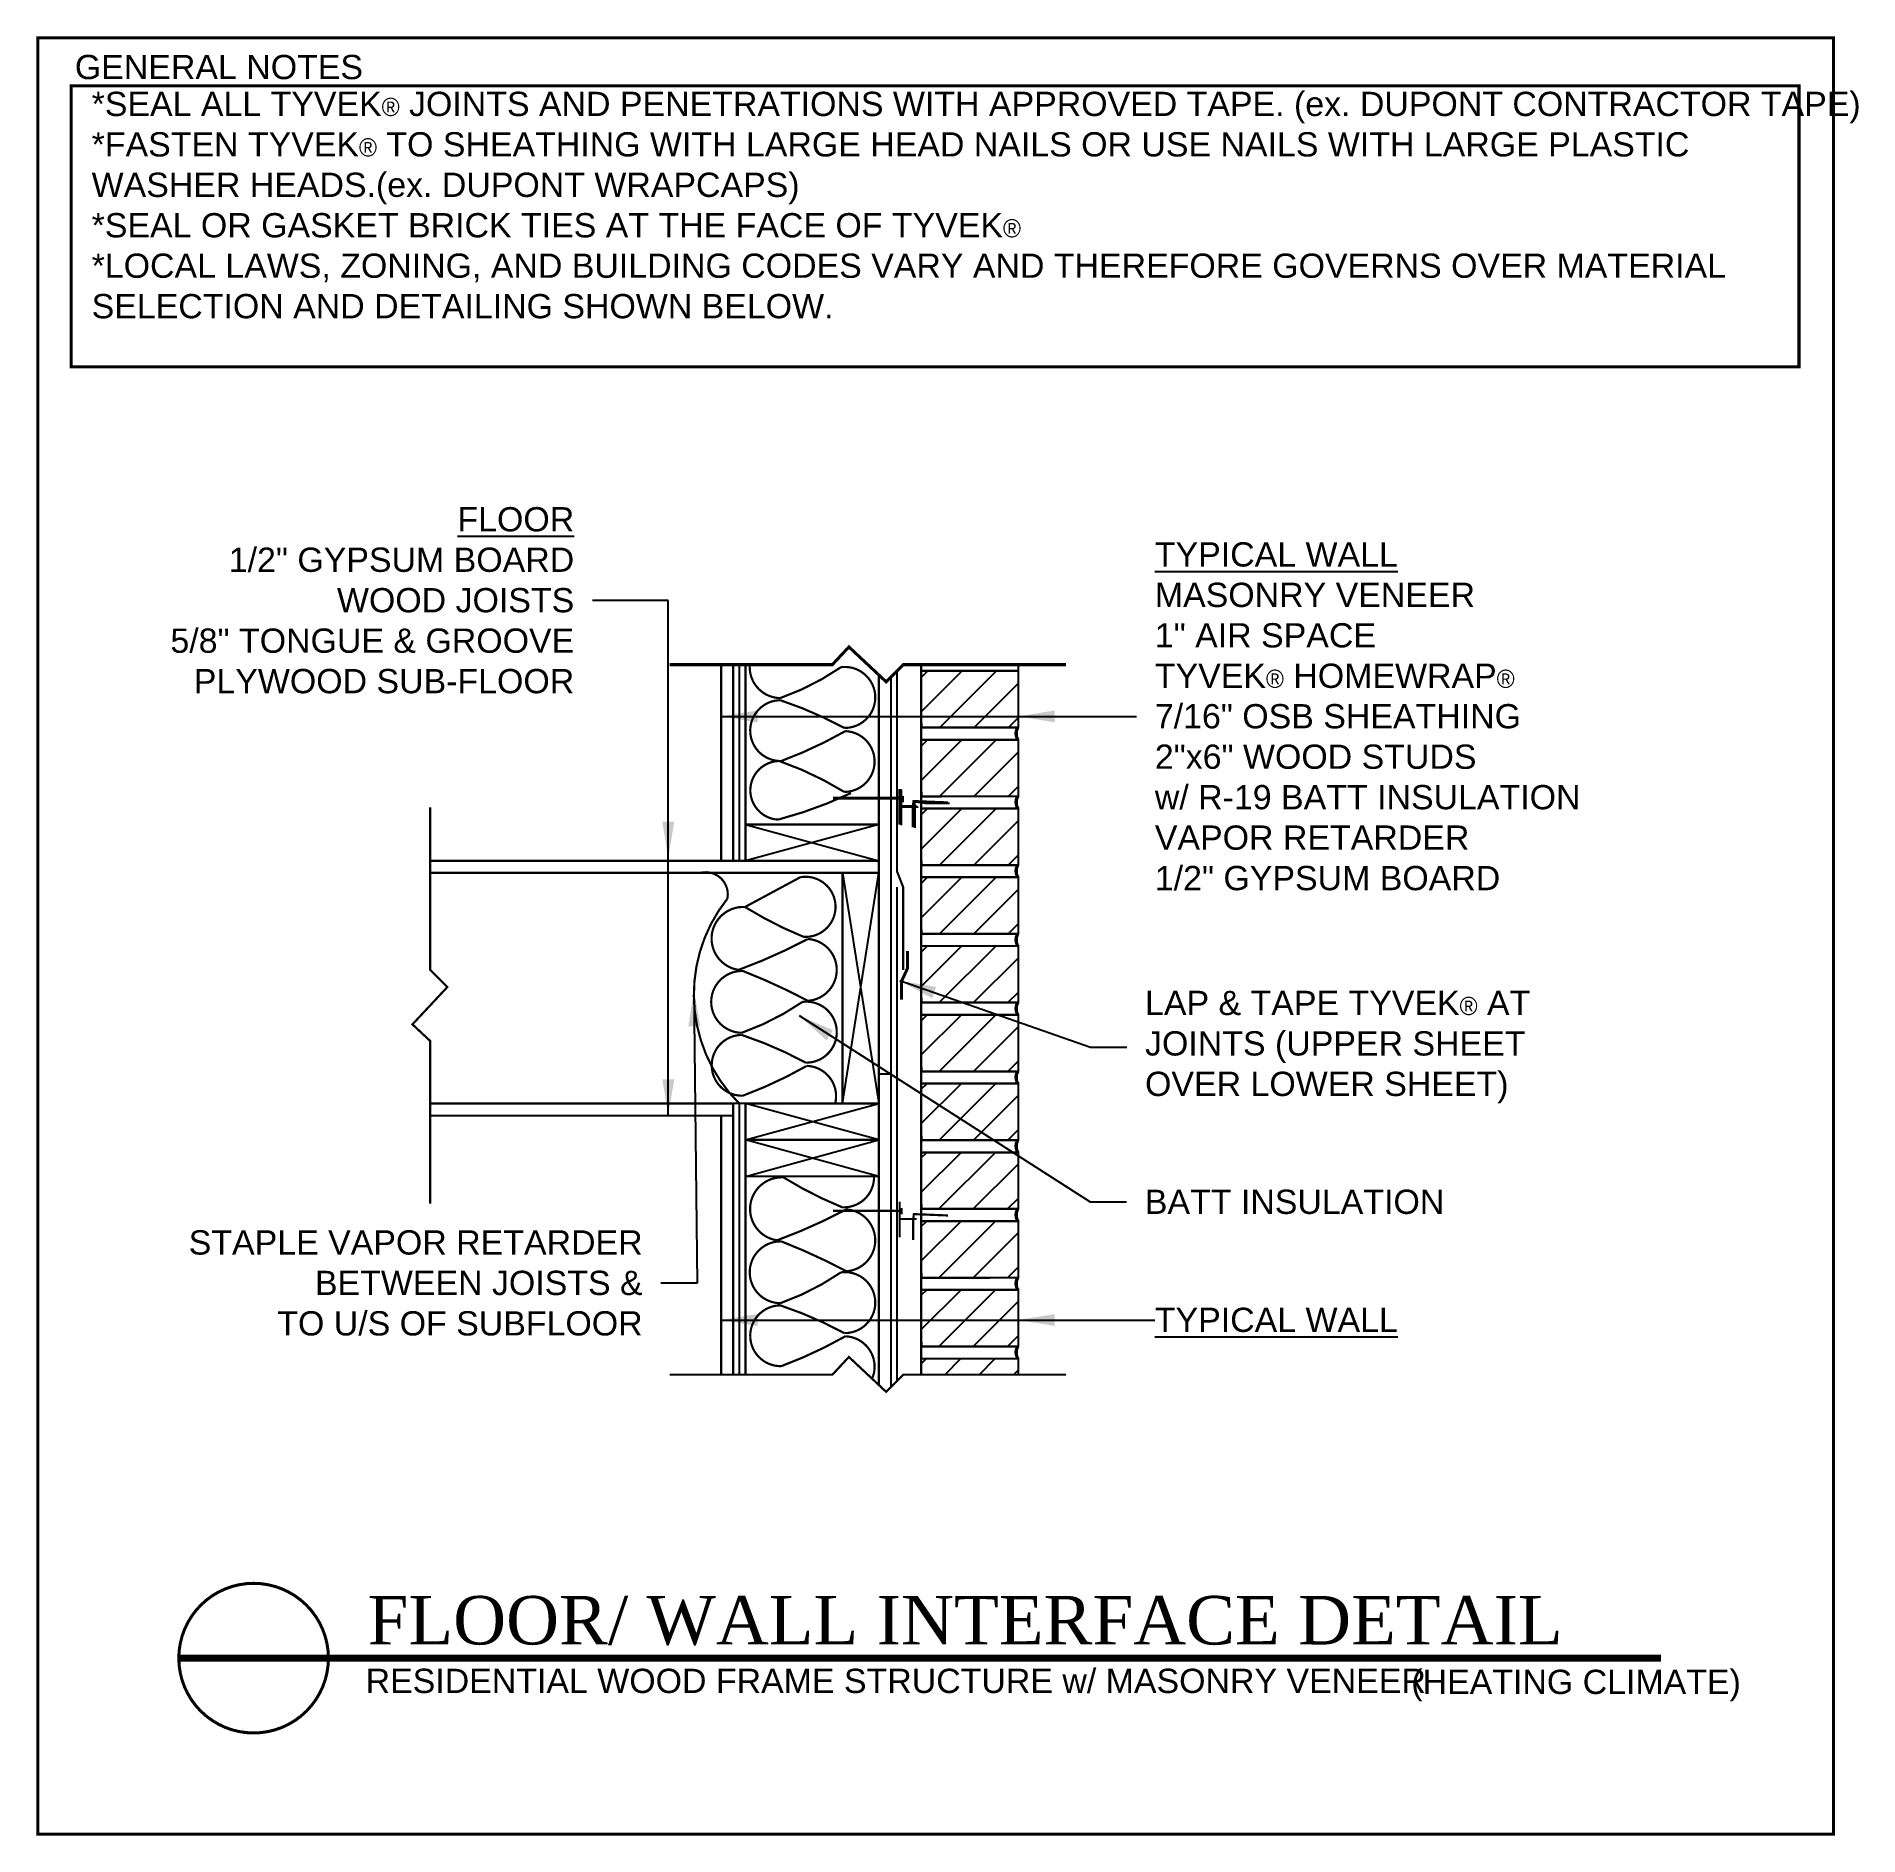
# Model space of a CAD drawing. Extents: x -7.5 to 67.6, y -11.7 to 62.4.
import ezdxf

# ---------------------------------------------------------------- set-up
doc = ezdxf.new("R2010")
doc.units = 0
doc.header["$MEASUREMENT"] = 0
doc.linetypes.add('CENTER', pattern=[2, 1.25, -0.25, 0.25, -0.25])
doc.linetypes.add('DASHED', pattern=[0.75, 0.5, -0.25])
doc.layers.get('0').update_dxf_attribs({"linetype": 'CONTINUOUS'})
for name, color, linetype in [('CLADDING', 242, 'CONTINUOUS'), ('FASTENING', 1, 'CONTINUOUS'), ('INSULATION', 40, 'CONTINUOUS'), ('STRUCTURE', 7, 'CONTINUOUS'), ('TEXT', 7, 'CONTINUOUS'), ('TITLE', 7, 'CONTINUOUS'), ('TYVEK', 5, 'DASHED'), ('VAPOURBARRIER', 114, 'CENTER')]:
    doc.layers.add(name, color=color, linetype=linetype)
doc.styles.add('DETAILS', font='sanss___.ttf', dxfattribs={"height": 1})
doc.styles.add('TITLE', font='TIMES.TTF', dxfattribs={"height": 2})
doc.dimstyles.new('TYVEKDETAILS', dxfattribs={"dimtxt": 1.5, "dimasz": 1.5, "dimexe": 0.75, "dimexo": 0.75, "dimgap": 0.75, "dimtad": 0, "dimtih": 1, "dimtoh": 1, "dimdec": 4, "dimzin": 0, "dimtxsty": 'DETAILS', "dimcen": 0.0625, "dimazin": 3, "dimtfac": 1, "dimtdec": 4, "dimtofl": 0, "dimtmove": 0, "dimatfit": 3, "dimtolj": 1, "dimtzin": 0})

# ---------------------------------------------------------------- blocks, each defined once
blk = doc.blocks.new('A$C7C507AA7')
at = {"layer": 'FASTENING'}
for p, q in [((2.754, 1.588), (2.754, 0.11)), ((2.754, 0.867), (3.45, 0.867)), ((2.828, 1.065), (2.828, 1.315)), ((3.312, 0.923), (3.312, 0)), ((4.744, 1.013), (3.75, 1.013))]:
    blk.add_line(p, q, dxfattribs=at)
at = {"layer": 'FASTENING', "linetype": 'CENTER'}
blk.add_line((2.828, 1.208), (0, 1.208), dxfattribs=at)
at = {"layer": 'FASTENING'}
blk.add_spline([(3.75, 1.013), (3.473, 1.065), (3.312, 1.054), (3.312, 0.923)], degree=3, dxfattribs=at)

msp = doc.modelspace()

# ---------------------------------------------------------------- hatches: boundary and pattern name
at = {"layer": 'CLADDING'}
h = msp.add_hatch(dxfattribs=at)
h.set_pattern_fill('ANSI31', color=256, scale=8, style=0)
h.set_pattern_definition([(45, (21.8685, 27.4803), (-0.707107, 0.707107), [])])
h.paths.add_polyline_path([(32.945, 33.904), (32.945, 36.238), (28.945, 36.238), (28.945, 33.904)])
h.paths.add_polyline_path([(32.945, 31.071), (32.945, 33.404), (28.945, 33.404), (28.945, 31.071)])
h.paths.add_polyline_path([(32.945, 28.238), (32.945, 30.571), (28.945, 30.571), (28.945, 28.238)])
h.paths.add_polyline_path([(28.945, 27.738), (28.945, 25.404), (32.945, 25.404), (32.945, 27.738)])
h.paths.add_polyline_path([(32.945, 22.571), (32.945, 24.904), (28.945, 24.904), (28.945, 22.571)])
h.paths.add_polyline_path([(32.945, 19.738), (32.945, 22.071), (28.945, 22.071), (28.945, 19.738)])
h.paths.add_polyline_path([(32.945, 16.904), (32.945, 19.238), (28.945, 19.238), (28.945, 16.904)])
h.paths.add_polyline_path([(32.945, 14.071), (32.945, 16.404), (28.945, 16.404), (28.945, 14.071)])
h.paths.add_polyline_path([(28.945, 13.571), (28.945, 11.238), (32.945, 11.238), (32.945, 13.571)])
h.paths.add_polyline_path([(28.945, 8.404), (32.945, 8.404), (32.945, 10.738), (28.945, 10.738)])
h.paths.add_polyline_path([(28.945, 7.904), (28.945, 7.242), (32.945, 7.242), (32.945, 7.904)])

# ---------------------------------------------------------------- linework, layer by layer
at = {"const_width": 0.125}
msp.add_lwpolyline([(-7.458, -11.683), (66.542, -11.683), (66.542, 62.317), (-7.458, 62.317)], close=True, dxfattribs=at)
for points, const_width in [([(18.576, 36.497), (25.279, 36.497), (25.962, 37.227), (27.497, 35.79), (28.205, 36.497), (34.908, 36.497)], 0.125), ([(8.705, 14.29), (8.705, 20.994), (7.975, 21.676), (9.412, 23.212), (8.705, 23.919), (8.705, 30.622)], 0.09), ([(18.576, 7.242), (25.279, 7.242), (25.962, 7.972), (27.497, 6.535), (28.205, 7.242), (34.908, 7.242)], 0.09)]:
    msp.add_lwpolyline(points, dxfattribs=dict(const_width=const_width))
msp.add_lwpolyline([(1.429, -1.353, -1), (1.429, -7.519, -1), (1.429, -1.353, -0.7496)], format="xyb", dxfattribs=at)
at = {"layer": 'CLADDING'}
for p, q in [((28.945, 7.242), (28.945, 36.497)), ((32.945, 36.238), (28.945, 36.238)), ((32.945, 33.904), (32.945, 36.497)), ((32.945, 33.904), (28.945, 33.904)), ((28.945, 33.404), (32.945, 33.404)), ((32.945, 31.071), (32.945, 33.404)), ((32.945, 31.071), (28.945, 31.071)), ((32.945, 30.571), (28.945, 30.571)), ((32.945, 28.238), (32.945, 30.571)), ((32.945, 28.238), (28.945, 28.238)), ((28.945, 27.738), (32.945, 27.738)), ((32.945, 25.404), (32.945, 27.738)), ((32.945, 25.404), (28.945, 25.404)), ((32.945, 24.904), (28.945, 24.904)), ((32.945, 24.904), (28.945, 24.904)), ((32.945, 22.571), (32.945, 24.904)), ((32.945, 22.571), (28.945, 22.571)), ((28.945, 22.071), (32.945, 22.071)), ((32.945, 19.738), (32.945, 22.071)), ((32.945, 19.738), (28.945, 19.738)), ((32.945, 19.238), (28.945, 19.238)), ((32.945, 16.904), (32.945, 19.238)), ((32.945, 16.904), (28.945, 16.904)), ((28.945, 16.404), (32.945, 16.404)), ((32.945, 14.071), (32.945, 16.404)), ((32.945, 14.071), (28.945, 14.071)), ((32.945, 14.071), (28.945, 14.071)), ((32.945, 13.571), (28.945, 13.571)), ((32.945, 11.238), (32.945, 13.571)), ((32.945, 11.238), (28.945, 11.238)), ((32.945, 10.738), (28.945, 10.738)), ((32.945, 8.404), (32.945, 10.738)), ((32.945, 8.404), (28.945, 8.404)), ((28.945, 7.904), (32.945, 7.904)), ((32.945, 7.242), (32.945, 7.904))]:
    msp.add_line(p, q, dxfattribs=at)
at = {"layer": 'CLADDING', "const_width": 0.09}
for points in [[(28.945, 36.497), (28.945, 7.242)], [(28.946, 7.242), (28.945, 7.904), (32.945, 7.904), (32.945, 7.242)]]:
    msp.add_lwpolyline(points, dxfattribs=at)
for points in [[(32.932, 33.904), (28.95, 33.902), (28.945, 36.238), (32.945, 36.238), (32.946, 33.904, 0.270406), (32.945, 33.404, 0.907431), (32.945, 33.404, -0.193127)], [(32.932, 31.071), (28.95, 31.068), (28.945, 33.404), (32.945, 33.404), (32.946, 31.071, 0.270406), (32.945, 30.571, 0.907431), (32.945, 30.571, -0.193127)], [(32.932, 28.238), (28.95, 28.235), (28.945, 30.571), (32.945, 30.571), (32.946, 28.238, 0.270406), (32.945, 27.738, 0.907431), (32.945, 27.738, -0.193127)], [(32.932, 25.404), (28.95, 25.402), (28.945, 27.738), (32.945, 27.738), (32.946, 25.404, 0.270406), (32.945, 24.904, 0.907431), (32.945, 24.904, -0.193127)], [(32.932, 22.571), (28.95, 22.568), (28.945, 24.904), (32.945, 24.904), (32.946, 22.571, 0.270406), (32.945, 22.071, 0.907431), (32.945, 22.071, -0.193127)], [(32.932, 19.738), (28.95, 19.735), (28.945, 22.071), (32.945, 22.071), (32.946, 19.738, 0.270406), (32.945, 19.238, 0.907431), (32.945, 19.238, -0.193127)], [(32.932, 16.904), (28.95, 16.902), (28.945, 19.238), (32.945, 19.238), (32.946, 16.904, 0.270406), (32.945, 16.404, 0.907431), (32.945, 16.404, -0.193127)], [(32.932, 14.071), (28.95, 14.068), (28.945, 16.404), (32.945, 16.404), (32.946, 14.071, 0.270406), (32.945, 13.571, 0.907431), (32.945, 13.571, -0.193127)], [(32.932, 11.238), (28.95, 11.235), (28.945, 13.571), (32.945, 13.571), (32.946, 11.238, 0.270406), (32.945, 10.738, 0.907431), (32.945, 10.738, -0.193127)], [(32.932, 8.404), (28.95, 8.402), (28.945, 10.738), (32.945, 10.738), (32.946, 8.404, 0.270406), (32.945, 7.904, 0.907431), (32.945, 7.904, -0.193127)]]:
    msp.add_lwpolyline(points, format="xyb", dxfattribs=at)
at = {"layer": 'CLADDING'}
for centre in [(32.945, 33.654), (32.945, 30.821), (32.945, 27.988), (32.945, 25.154), (32.945, 22.321), (32.945, 19.488), (32.945, 16.654), (32.945, 13.821), (32.945, 10.988), (32.945, 8.154)]:
    msp.add_ellipse(centre, major_axis=(0.009, -0.25), ratio=0.526037, start_param=3.074329, end_param=6.215921, dxfattribs=at)
at = {"layer": 'FASTENING'}
for points, const_width in [([(25.301, 30.997), (28.129, 30.997), (28.129, 31.104), (28.129, 30.854), (28.129, 30.997), (28.055, 30.997), (28.055, 31.376), (28.055, 29.899), (28.055, 30.656), (28.751, 30.656), (28.613, 30.656), (28.613, 29.789), (28.613, 30.656), (28.64, 30.859), (30.045, 30.802)], 0.125), ([(25.301, 13.997), (28.129, 13.997), (28.129, 14.104), (28.129, 13.854), (28.129, 13.997), (28.055, 13.997), (28.055, 14.376), (28.055, 12.899), (28.055, 13.656), (28.751, 13.656), (28.613, 13.656), (28.613, 12.789), (28.613, 13.656), (28.64, 13.859), (30.045, 13.802)], 0.09)]:
    msp.add_lwpolyline(points, dxfattribs=dict(at, const_width=const_width))
at = {"layer": 'FASTENING', "color": 112, "const_width": 0.125}
msp.add_lwpolyline([(28.381, 24.693), (28.381, 23.994), (28.131, 23.453), (28.131, 22.693)], dxfattribs=at)
at = {"layer": 'INSULATION', "const_width": 0.09}
for points in [[(21.878, 36.497, 0.434787), (23.134, 35.12, 0.065918), (25.639, 36.394, -1.071863), (25.771, 33.89, 0.044094), (23.134, 35.032, 1.007041), (23.178, 32.528, 0.04039), (25.815, 33.758, -0.980527), (25.771, 31.254, 0.054396), (23.09, 32.528, 0.967203), (23.046, 30.112, 0.046019), (26.051, 31.208)], [(21.679, 26.512), (23.965, 27.742, -1.120916), (24.096, 25.282, -0.042055), (21.679, 26.512, 0.955215), (21.415, 23.921, 0.033771), (24.272, 25.195, -0.932497), (24.272, 22.647, 0.02843), (21.591, 23.877, 1.006035), (21.547, 21.329, 0.065918), (24.052, 22.603, -1.071863), (24.184, 20.099, 0.044094), (21.547, 21.241, 1.007041), (21.591, 18.737, 0.04039), (24.228, 19.967, -0.475992), (25.397, 18.414, -0.475992)], [(26.997, 15.414, -0.440487), (25.683, 14.141, -0.042055), (23.266, 15.371, 0.955215), (23.002, 12.779, 0.033771), (25.859, 14.053, -0.932497), (25.859, 11.505, 0.02843), (23.178, 12.735, 1.006035), (23.134, 10.187, 0.065918), (25.639, 11.461, -1.071863), (25.771, 8.957, 0.044094), (23.134, 10.099, 1.007041), (23.178, 7.595, 0.04039), (25.815, 8.825, -0.527474), (26.918, 7.077)]]:
    msp.add_lwpolyline(points, format="xyb", dxfattribs=at)
msp.add_lwpolyline([(23.266, 15.371), (23.345, 15.414)], dxfattribs=at)
at = {"layer": 'STRUCTURE'}
for p, q in [((20.695, 36.497), (20.695, 28.414)), ((21.195, 36.497), (21.195, 28.414)), ((21.695, 36.497), (21.695, 28.414)), ((27.195, 36.073), (27.195, 28.414)), ((27.695, 35.987), (27.695, 18.414)), ((21.695, 29.914), (27.195, 28.414)), ((27.195, 29.914), (21.695, 28.414)), ((27.195, 29.914), (21.695, 29.914)), ((27.195, 28.414), (8.705, 28.414)), ((27.195, 27.914), (8.705, 27.914)), ((20.695, 28.414), (20.195, 28.414)), ((27.195, 28.414), (21.195, 28.414)), ((25.695, 27.914), (27.195, 18.414)), ((25.695, 18.414), (27.195, 27.914)), ((25.695, 27.914), (25.695, 18.414)), ((27.195, 28.414), (27.195, 18.414)), ((27.195, 19.635), (27.695, 19.635)), ((27.195, 18.414), (8.705, 18.414)), ((27.195, 18.414), (21.195, 18.414)), ((21.195, 18.414), (21.195, 7.242)), ((27.195, 16.914), (21.695, 18.414)), ((21.695, 16.914), (27.195, 18.414)), ((21.695, 18.414), (21.695, 7.242)), ((27.195, 18.414), (27.195, 6.818)), ((27.695, 18.414), (27.695, 6.732)), ((21.195, 17.914), (8.705, 17.914)), ((20.695, 17.914), (20.695, 7.242)), ((27.195, 15.414), (21.695, 16.914)), ((21.695, 15.414), (27.195, 16.914)), ((27.195, 16.914), (21.695, 16.914)), ((27.195, 15.414), (21.695, 15.414))]:
    msp.add_line(p, q, dxfattribs=at)
at = {"layer": 'STRUCTURE', "const_width": 0.09}
for points in [[(20.695, 36.497), (20.695, 28.414), (21.195, 28.414), (21.195, 36.497)], [(21.695, 36.497), (21.695, 28.414)], [(27.195, 36.073), (27.195, 6.818)], [(27.695, 35.987), (27.695, 6.732)], [(21.695, 29.914), (27.195, 29.914), (27.195, 28.414), (21.695, 28.414), (21.695, 29.914)], [(8.705, 28.414), (27.195, 28.414), (27.195, 27.914), (8.705, 27.914)], [(25.695, 27.914), (25.695, 18.414), (27.195, 18.414), (27.195, 27.914), (25.695, 27.914)], [(8.705, 17.914), (21.195, 17.914), (21.195, 18.414), (8.705, 18.414)], [(21.695, 7.242), (21.695, 18.414), (27.195, 18.414), (27.195, 6.818)], [(20.695, 7.242), (20.695, 17.914), (21.195, 17.914), (21.195, 7.242)], [(21.695, 16.914), (27.195, 16.914)], [(21.695, 15.414), (27.195, 15.414)]]:
    msp.add_lwpolyline(points, dxfattribs=at)
at = {"layer": 'TITLE', "const_width": 0.125}
msp.add_lwpolyline([(-6.092, 60.339), (65.115, 60.339), (65.115, 48.773), (-6.092, 48.773)], close=True, dxfattribs=at)
at = {"layer": 'TITLE', "const_width": 0.3}
msp.add_lwpolyline([(-1.654, -4.436), (59.432, -4.436)], dxfattribs=at)
at = {"layer": 'TYVEK', "const_width": 0.09}
for points in [[(27.945, 36.237), (27.945, 27.977), (28.195, 27.339), (28.195, 23.914)], [(27.945, 27.339), (27.945, 18.414), (27.945, 6.982)]]:
    msp.add_lwpolyline(points, dxfattribs=at)
at = {"layer": 'VAPOURBARRIER', "linetype": 'CENTER', "const_width": 0.09}
for points in [[(21.445, 36.497), (21.445, 28.414)], [(21.445, 18.414), (21.445, 7.242)]]:
    msp.add_lwpolyline(points, dxfattribs=at)
at = {"layer": 'VAPOURBARRIER', "const_width": 0.09}
msp.add_lwpolyline([(19.826, 27.914, -0.557099), (20.951, 26.851, 0.382783), (21.445, 18.414, 0.88958)], format="xyb", dxfattribs=at)

# ---------------------------------------------------------------- block references
at = {"layer": 'FASTENING'}
msp.add_blockref('A$C7C507AA7', (25.367, 29.768), dxfattribs=at)

# ---------------------------------------------------------------- texts
at = {"layer": 'TEXT', "insert": (-5.245, 60.101), "char_height": 0.99975, "width": 69.25, "attachment_point": 1, "style": 'DETAILS'}
msp.add_mtext('*SEAL ALL TYVEK{\\fSymbol|b0|i0|c2|p18;\\H0.7502x;â} JOINTS AND PENETRATIONS WITH APPROVED TAPE. (ex. DUPONT CONTRACTOR TAPE)\\P*{\\fSansSerif|b0|i0|c2|p0;FASTEN TYVEK\\fSymbol|b0|i0|c2|p16;\\H0.7502x;â\\fSansSerif|b0|i0|c2|p0;\\H1.333x; TO SHEATHING WITH LARGE HEAD NAILS OR USE NAILS WITH LARGE PLASTIC WASHER HEADS.}(ex. DUPONT WRAPCAPS)\\P*SEAL OR GASKET BRICK TIES AT THE FACE OF TYVEK{\\fSymbol|b0|i0|c2|p18;\\H0.7502x;â\\P}*LOCAL LAWS, ZONING, AND BUILDING CODES VARY AND THEREFORE GOVERNS OVER MATERIAL SELECTION AND DETAILING SHOWN BELOW.', dxfattribs=at)
at = {"layer": 'TEXT', "char_height": 1, "style": 'DETAILS'}
for s, insert, attachment_point in [('\\L FLOOR\\P\\l1/2" GYPSUM BOARD\\PWOOD JOISTS\\P5/8" TONGUE & GROOVE \\PPLYWOOD SUB-FLOOR', (14.642, 39.146), 6), ('{\\LTYPICAL WALL\\P}MASONRY VENEER\\P1" AIR SPACE\\PTYVEK{\\fSymbol|b0|i0|c2|p18;\\H0.75x;â} HOMEWRAP{\\fSymbol|b0|i0|c2|p18;\\H0.75x;â\\P}7/16" OSB SHEATHING\\P2"x6" WOOD STUDS \\Pw/ R-19 BATT INSULATION\\PVAPOR RETARDER\\P1/2" GYPSUM BOARD', (38.57, 34.365), 4), ('LAP & TAPE TYVEK\\fSymbol|b0|i0|c2|p18;\\H0.75;â\\fSansSerif|b0|i0|c2|p2;\\H1; AT\\PJOINTS (UPPER SHEET\\POVER LOWER SHEET) ', (38.166, 20.742), 4), ('\\A1;BATT INSULATION ', (38.158, 14.36), 4), ('STAPLE VAPOR RETARDER\\PBETWEEN JOISTS &\\PTO U/S OF SUBFLOOR', (17.461, 11.018), 6), ('\\LTYPICAL WALL', (38.57, 9.496), 4)]:
    msp.add_mtext(s, dxfattribs=dict(at, insert=insert, attachment_point=attachment_point))
at = {"layer": 'TITLE'}
for s, insert, char_height, width, attachment_point, style in [('GENERAL NOTES', (-5.937, 61.62), 1, 19.25, 1, 'DETAILS'), ('FLOOR/ WALL INTERFACE DETAIL', (6.128, -2.895), 2, 54.4375, 4, 'TITLE'), ('RESIDENTIAL WOOD FRAME STRUCTURE w/ MASONRY VENEER ', (6.045, -5.379), 1, 54.4375, 4, 'DETAILS'), ('(HEATING CLIMATE)', (49.138, -5.563), 1, 14.74941, 4, 'DETAILS')]:
    msp.add_mtext(s, dxfattribs=dict(at, insert=insert, char_height=char_height, width=width, attachment_point=attachment_point, style=style))

# ---------------------------------------------------------------- leaders
at = {"layer": 'TEXT', "annotation_type": 0, "has_hookline": 1}
for points, hookline_direction, text_width in [([(18.518, 17.914), (18.518, 39.146), (15.392, 39.146)], 1, 16.219), ([(28.058, 23.477), (35.916, 20.742), (37.416, 20.742)], 0, 15.607), ([(19.575, 23.091), (19.711, 11.018), (18.211, 11.018)], 1, 18.246), ([(23.911, 22.035), (35.908, 14.36), (37.408, 14.36)], 0, 11.907), ([(32.945, 9.496), (37.82, 9.496)], 0, 9.774)]:
    msp.add_leader(points, dimstyle='TYVEKDETAILS', dxfattribs=dict(at, hookline_direction=hookline_direction, text_width=text_width))
at = {"layer": 'TEXT'}
for points in [[(18.518, 28.53), (18.518, 39.146), (15.392, 39.146)], [(20.695, 34.365), (37.82, 34.365)], [(32.945, 34.365), (37.82, 34.365)], [(20.695, 9.496), (38.57, 9.496)]]:
    msp.add_leader(points, dimstyle='TYVEKDETAILS', dxfattribs=at)

doc.saveas('drawing.dxf')
